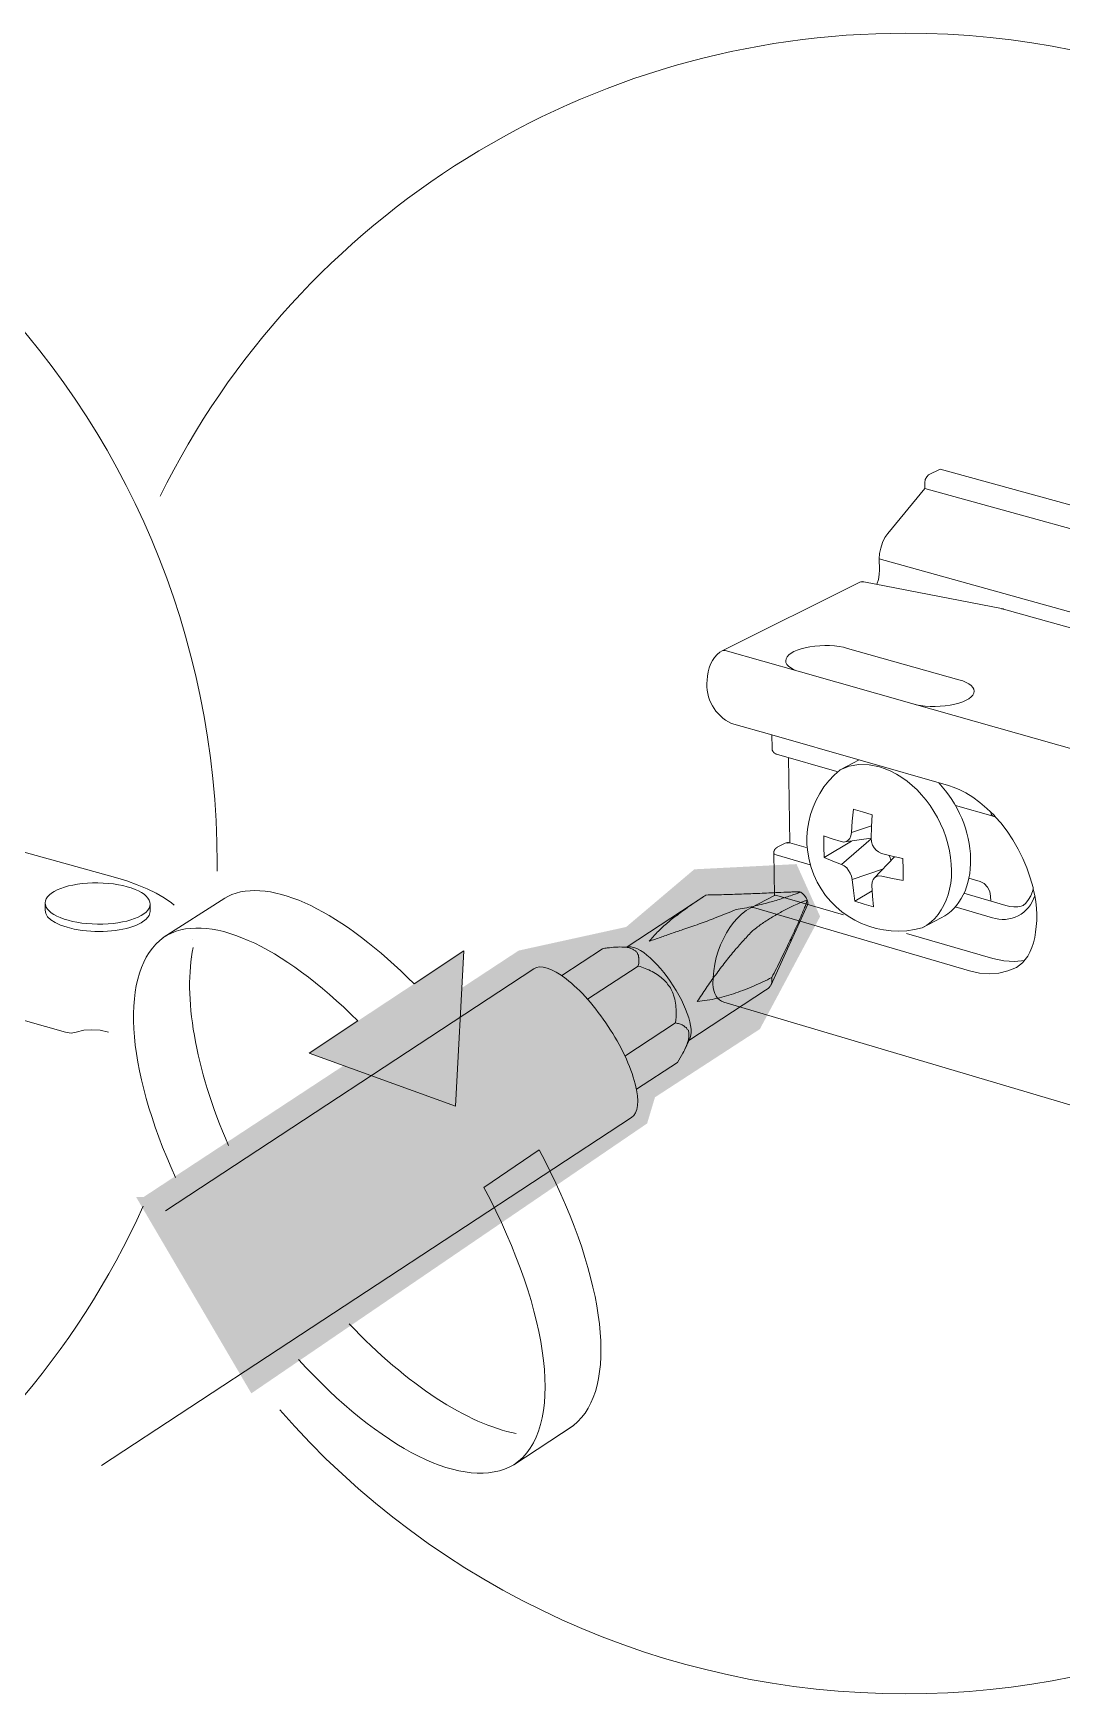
# Model space of a CAD drawing. Header units: metres. Extents: x -8.4 to 7.9, y -3.9 to 2.
# Drawn here: x 1.593 to 1.705, y -2.1917 to -2.0108 of the extents above; entities that cross this region are included whole.
import ezdxf

# ---------------------------------------------------------------- set-up
doc = ezdxf.new("R2010")
doc.units = ezdxf.units.M
doc.header["$MEASUREMENT"] = 0
for name, color, linetype, lineweight in [('PDF15_Geometry_Num_Penna__1', 255, 'Continuous', 18), ('PDF15_Geometry_Num_Penna__7', 7, 'Continuous', 18), ('PDF15_Solid Fills_Num_Penna__7', 7, 'Continuous', 18)]:
    doc.layers.add(name, color=color, linetype=linetype, lineweight=lineweight)

msp = doc.modelspace()

# ---------------------------------------------------------------- hatches: boundary and pattern name
at = {"layer": 'PDF15_Geometry_Num_Penna__1', "linetype": 'Continuous', "lineweight": 18}
msp.add_hatch(color=255, dxfattribs=at).paths.add_polyline_path([(1.605038901783084, -2.137544604859978), (1.604182580993899, -2.137544604859978), (1.616738477643674, -2.158946667575424), (1.659831518262568, -2.129550291822854), (1.660687839051753, -2.126696882027934), (1.672102967484979, -2.119277420859724), (1.678666107864004, -2.107005971637313), (1.676098634749994, -2.101299152047473), (1.664967953744133, -2.101868046902201), (1.657548492575923, -2.108148229107409), (1.645847427461786, -2.110717191474965)])
at = {"layer": 'PDF15_Geometry_Num_Penna__7', "linetype": 'Continuous', "lineweight": 18}
for points in [[(1.614163707187287, -2.104812747939516), (1.613842028421263, -2.104998904632817), (1.60713294119469, -2.10930284738194)], [(1.634450318949959, -2.114346949161736), (1.623020298027782, -2.121897464574567), (1.638985096111686, -2.127654918834339), (1.639871201933097, -2.110760826603874)]]:
    msp.add_hatch(color=7, dxfattribs=at).paths.add_polyline_path(points)
at = {"layer": 'PDF15_Solid Fills_Num_Penna__7', "linetype": 'Continuous', "lineweight": 18}
msp.add_hatch(color=7, dxfattribs=at).paths.add_polyline_path([(1.652285321617558, -2.162018848716311), (1.651784932425965, -2.162477538808605), (1.645330507555828, -2.166718932908778)])

# ---------------------------------------------------------------- linework, layer by layer
at = {"layer": 'PDF15_Geometry_Num_Penna__1', "color": 255, "linetype": 'Continuous', "lineweight": 18, "flags": 128}
for points in [[(1.614163707187287, -2.104812747939516), (1.613842028421263, -2.104998904632817), (1.60713294119469, -2.10930284738194)], [(1.628330976174277, -2.118387294015035), (1.623020298027782, -2.121897464623921), (1.638985096045288, -2.127654918834339), (1.639871201905401, -2.110760826603874), (1.634450318996472, -2.114346949143627)], [(1.642058617514367, -2.136528785015972), (1.648079669602499, -2.13243631627044)], [(1.652285321617558, -2.162018848716311), (1.651784932425965, -2.162477538808605), (1.645330507555828, -2.166718932908778)]]:
    msp.add_lwpolyline(points, dxfattribs=at)
at = {"layer": 'PDF15_Geometry_Num_Penna__1', "color": 255, "linetype": 'Continuous', "lineweight": 18}
for points in [[(1.634450318996472, -2.114346949143627), (1.626801512782115, -2.106622190998403), (1.618872726901033, -2.102523765238685), (1.614163707187287, -2.104812747939516)], [(1.634450318996472, -2.114346949143627), (1.626801512782115, -2.106622190998403), (1.618872726901033, -2.102523765238685), (1.614163707187287, -2.104812747939516)], [(1.60713294119469, -2.10930284738194), (1.611798772555589, -2.106234985076337), (1.620137103161934, -2.110144275635661), (1.628330976174277, -2.118387294015035)], [(1.60713294119469, -2.10930284738194), (1.611798772555589, -2.106234985076337), (1.620137103161934, -2.110144275635661), (1.628330976174277, -2.118387294015035)], [(1.648079669602499, -2.13243631627044), (1.65503448366423, -2.145395800631293), (1.656882647315323, -2.157557045091269), (1.652285321617558, -2.16201884871631)], [(1.648079669602499, -2.13243631627044), (1.65503448366423, -2.145395800631293), (1.656882647315323, -2.157557045091269), (1.652285321617558, -2.16201884871631)], [(1.645330507555828, -2.166718932908778), (1.650992649539275, -2.163001756056941), (1.649352981384678, -2.150194175557822), (1.642058617514367, -2.136528785015972)], [(1.645330507555828, -2.166718932908778), (1.650992649539275, -2.163001756056941), (1.649352981384678, -2.150194175557822), (1.642058617514367, -2.136528785015972)]]:
    msp.add_open_spline(points, degree=3, dxfattribs=at)
at = {"layer": 'PDF15_Geometry_Num_Penna__7', "color": 7, "linetype": 'Continuous', "lineweight": 18, "flags": 128}
for points in [[(1.613008493211338, -2.102077138100118, 0.002650102228188012), (1.613012960971977, -2.10123422059285, 0.4142055559349666), (1.522573571605644, -2.010794831226518, 0.2849895818995857), (1.441535839877793, -2.061039267375268)], [(1.619843571287937, -2.160753727828636, 0.2169594764647787), (1.6879367111904, -2.191672120705637, 0.4141938512239139), (1.778374611303186, -2.10123422059285, 0.4142027911332474), (1.6879367111904, -2.010794831226517, 0.2855993390915318), (1.606808134996218, -2.061225424068569)], [(1.68329009120025, -2.070582999802076), (1.683357107609838, -2.070551725477602), (1.683425613272973, -2.070538322195684, 0.1526109227878505), (1.682984347447172, -2.070605487530627), (1.668008413784482, -2.078072604812322), (1.66774779441386, -2.07821855165987), (1.667443986690393, -2.078477681776945), (1.6671714532914, -2.078785957261052), (1.666934661977521, -2.079131464083819), (1.666742548270034, -2.079518670005885), (1.666586176647661, -2.07993566099888), (1.666461079349763, -2.080364566020246), (1.666394062940174, -2.080827723873178), (1.666370234883432, -2.081270032176462, 0.3223774543343771), (1.669013362077599, -2.085978307263435), (1.673394746011134, -2.087230769495965), (1.673428998842702, -2.088675345435981)], [(1.685141531209145, -2.090711155033923), (1.684000762992596, -2.090486277748415), (1.682882333579243, -2.090460960438126), (1.681832409829024, -2.090644138624334), (1.680849502488394, -2.091014962757391, 0.8104002087569675), (1.68979500176561, -2.108236392917356), (1.691862085688026, -2.10715668409621)], [(1.662501005244506, -2.10884654009532, 0.003027224919529635), (1.66371027912419, -2.108434016862965, 0.001880413025337011), (1.66548546935151, -2.107820444401844, 0.005322989384932006), (1.667233853014994, -2.107163683587878, 0.004312753210682178), (1.669510921687454, -2.106255238924568, 0.008920187738594597), (1.671377552082523, -2.105908242848255, 0.01035013293780667), (1.673158699324028, -2.10545848827724, 0.01534485520181716), (1.674586893475035, -2.105025115495234)], [(1.675321542249478, -2.104349739011937, 0.002746141931869084), (1.674103332848516, -2.104398884378969, -0.002241683204617335), (1.672092840560864, -2.104483771831115, -0.001832533927049341), (1.670121068865418, -2.104562702269074, 0.00188470898299994), (1.668170146719622, -2.10462674017157, 0.002870359507887403), (1.666240818750249, -2.104666652166614, -0.004182409539178832), (1.665192384253576, -2.105362133572785, 0.005994501011391205), (1.664185648856205, -2.106057614978959)], [(1.677261592844394, -2.105227653977543, 0.1584219560136806), (1.676561643677573, -2.104356440652897, -0.01401778968904148), (1.676262303714745, -2.104445795865679)], [(1.693374571589759, -2.105958430692769), (1.697419384221806, -2.107134940994432, 0.4280509744592005), (1.702038155170639, -2.104748412186312)], [(1.66301807407582, -2.106918403528785, 0.01493814259170026), (1.661923472719208, -2.107797063121164, 0.02107377693348417), (1.660934608364394, -2.108727846587672, 0.01216739042884661), (1.660063097189034, -2.109707328645145, 0.0006204803311107436), (1.661278328082904, -2.109279912877325)], [(1.676551516753457, -2.105492741108806, 0.001677794961921168), (1.675820293262171, -2.105803995100007, 0.00940041318771044), (1.674628890425044, -2.10639522875793, 0.005447581143895481), (1.673482165194309, -2.107051989571898, 0.01327544379848741), (1.672386074584151, -2.107759385006441, 0.01017879377008975), (1.671332278774712, -2.108543774849335, 0.007673006933206531), (1.670361285462453, -2.10957433830345, 0.005273349006805449), (1.669423055728216, -2.110639154589133, 0.009621670306401165), (1.66832696511806, -2.111985439795087, 0.01050355917979168), (1.66727704136784, -2.113379381114525, 0.009476355278912857), (1.666261370449189, -2.114807575265533, 0.0003608677425951766), (1.665287696480547, -2.116263916308561, 0.01514765609735791), (1.666377830076518, -2.116123926475203)], [(1.673405468636668, -2.113654446244547, 0.006427927876413851), (1.674388375977298, -2.111706502605844, 0.002260835582065874), (1.675360858543103, -2.109675160768542, 0.003635606003515833), (1.676160587697525, -2.107941669640522, 0.01195182664143413), (1.676927553273926, -2.10615903314547)], [(1.657279682310796, -2.110339367850246, 0.03106607207642327), (1.656418893760972, -2.110342346357333, 0.01452475485845141), (1.655486621040919, -2.110431701570118)], [(1.662449625997167, -2.114943544114312, 0.0317249041902186), (1.662068377089274, -2.114364224484766, 0.04360990931524089), (1.661615644011166, -2.113865324546719)], [(1.668473209816316, -2.115659279368724, 0.01188366074911471), (1.669491859242061, -2.115330154334969, 0.02195990498691202), (1.671471077205239, -2.114561699505022, 0.01499906177244615), (1.673405617562023, -2.113654744095256, -0.2504658187597465), (1.673011412148288, -2.114847040484511), (1.672704625917728, -2.115048089713277), (1.66436778456493, -2.120528542764062)], [(1.662985757273868, -2.11732337128148, 0.02952376977469034), (1.662915762357179, -2.116435776167821, 0.03867565705532384), (1.662714713128416, -2.115580944632182)], [(1.66406159403579, -2.121202876769877, 0.03656262960910964), (1.664292428335468, -2.120553562223638, 0.04322205672650936), (1.664383272801813, -2.120100829145533)], [(1.441505756956155, -2.141366774086837, 0.2851805604693938), (1.522573273754935, -2.191672269630991, 0.2943763051949701), (1.604966226210019, -2.13857442368732)]]:
    msp.add_lwpolyline(points, format="xyb", dxfattribs=at)
for points in [[(1.691726861466011, -2.058293530611754), (1.690471420726389, -2.058916038594152)], [(1.718076373387983, -2.065525047982407), (1.718054034584787, -2.065525047982407), (1.718031695781591, -2.065511644700489), (1.691727010391367, -2.058293232761044)], [(1.690065599134993, -2.059751807684397), (1.690077513163364, -2.060387718948714), (1.686044614559688, -2.065276938341575)], [(1.690471718577098, -2.058916038594152), (1.690269180094786, -2.059099216780361), (1.690111319218867, -2.059413449278653), (1.690066641612475, -2.059751509833688)], [(1.718097818639051, -2.068063927428325), (1.717907194185111, -2.068041588625129), (1.717692741674428, -2.067996911018737), (1.690077513163364, -2.060388314650132)], [(1.685106682676159, -2.06806377850297), (1.685140935507727, -2.067468077084407), (1.685266032805625, -2.066867907905204), (1.685458146513112, -2.066278163500826), (1.685727701405012, -2.065739053717026), (1.686044912410397, -2.065277385117639)], [(1.684859317662101, -2.070820535742728), (1.685006753763195, -2.070300786255031), (1.68509610897598, -2.069757208710592), (1.685130361807547, -2.069238948476442), (1.685106533750805, -2.068063927428325)], [(1.719285200491603, -2.077572513471438), (1.685106831601514, -2.068063629577615)], [(1.683425911123682, -2.07053787541962), (1.698604383268684, -2.073508936244706), (1.698616297297055, -2.073520850273077)], [(1.698447415944892, -2.073543784777692), (1.698524857129306, -2.073509531946124), (1.698603787567265, -2.073509531946124)], [(1.698616297297055, -2.073520999198432), (1.718404009168193, -2.079032726573692), (1.718482939606153, -2.079065490151713), (1.718551445269288, -2.079123571040023)], [(1.668007818083063, -2.078072604812322), (1.668155254184158, -2.078026437952384), (1.668311625806531, -2.078050266009126)], [(1.668311774731885, -2.078050266009126), (1.67653394356161, -2.080373501541524)], [(1.681662783850089, -2.077802305293649), (1.693782329210766, -2.08122312068975)], [(1.676534688188383, -2.080373501541524), (1.688666147577432, -2.083819634247915)], [(1.688665402950659, -2.083820229949334), (1.77521932981441, -2.108361639140609)], [(1.478002893618003, -2.086007645558299), (1.596516201587693, -2.119608184072382)], [(1.692663453021348, -2.092741305468388), (1.673395490637907, -2.087231067346674)], [(1.673927005228621, -2.089320787922995), (1.673913601946703, -2.089320787922995), (1.673903177171878, -2.089320787922995), (1.673903177171878, -2.089308873894624), (1.673892752397053, -2.089308873894624), (1.673880838368683, -2.089308873894624), (1.673868924340311, -2.089296959866253), (1.673858499565486, -2.089296959866253), (1.673846585537115, -2.089296959866253), (1.673834671508744, -2.089289513598521), (1.673812332705547, -2.089289513598521), (1.673812332705547, -2.08927759957015), (1.673801907930723, -2.08927759957015), (1.673789993902351, -2.08927759957015), (1.673789993902351, -2.089265685541778), (1.673779569127527, -2.089265685541778), (1.673767655099155, -2.089253771513407), (1.67375723032433, -2.089253771513407), (1.673745316295959, -2.089241857485035), (1.673734891521134, -2.089229943456664), (1.673721488239217, -2.089229943456664), (1.673721488239217, -2.08921951868184), (1.673711063464391, -2.08921951868184), (1.673700638689567, -2.08921951868184), (1.673690213914742, -2.089210583160561), (1.673690213914742, -2.089195690625097), (1.673676810632824, -2.089195690625097), (1.673666385857999, -2.089183776596726), (1.673654471829628, -2.089174841075447), (1.673644047054803, -2.089164416300622), (1.673632133026432, -2.089152502272251), (1.673620218998061, -2.08914058824388), (1.673609794223236, -2.089128674215508), (1.673597880194865, -2.089116760187137), (1.673585966166493, -2.089107824665859), (1.673585966166493, -2.089097399891034), (1.673575541391668, -2.089097399891034), (1.673575541391668, -2.089085485862663), (1.673565116616844, -2.089085485862663), (1.673565116616844, -2.089070593327198), (1.673553202588472, -2.08906165780592), (1.673542777813648, -2.089049743777549), (1.673542777813648, -2.089039319002724), (1.673529374531729, -2.089027404974352), (1.673520439010451, -2.089015490945981), (1.67350852498208, -2.088996130649878), (1.67350852498208, -2.088982727367961), (1.673498100207255, -2.088967834832496), (1.673484696925337, -2.088948474536393), (1.673484696925337, -2.088936560508022), (1.673484696925337, -2.088924646479651), (1.673474272150512, -2.088924646479651), (1.673474272150512, -2.088914221704826), (1.673462358122142, -2.088893372155176), (1.673462358122142, -2.088881458126805), (1.673462358122142, -2.08886656559134), (1.673451933347316, -2.088857630070062), (1.673451933347316, -2.088847205295237), (1.673451933347316, -2.088823377238494), (1.673440019318945, -2.088823377238494), (1.673440019318945, -2.088811463210123), (1.673440019318945, -2.088789124406928), (1.673440019318945, -2.088777210378556), (1.67342959454412, -2.088768274857277), (1.67342959454412, -2.088756360828906), (1.67342959454412, -2.088745936054081), (1.67342959454412, -2.088735511279256), (1.67342959454412, -2.088720618743793), (1.67342959454412, -2.088701258447689), (1.67342959454412, -2.088686365912225), (1.67342959454412, -2.088674451883854)], [(1.680499230054279, -2.091205587211331), (1.673927154153976, -2.089320192221577)], [(1.67538289949559, -2.098989170871638), (1.675225038619671, -2.089693250234952)], [(1.682928053663117, -2.089954763157702), (1.680849055712331, -2.091015111682745)], [(1.697768167402375, -2.096179545130982), (1.697599881751631, -2.095984452916403), (1.696831426921684, -2.095227912114827), (1.696062972091737, -2.094574129807953), (1.695284092486965, -2.094009702713865), (1.694515637657018, -2.093533141579013), (1.693872280124969, -2.09320699505235), (1.693251261396116, -2.09293744016045), (1.692663006245285, -2.092740858692324)], [(1.682284398280359, -2.095327096401018), (1.682160790236007, -2.096606365197383), (1.682069945769676, -2.097872230711832), (1.682013354134913, -2.098220716041691), (1.681888256837015, -2.09851558824388), (1.68171997118627, -2.098707701951367), (1.681527857478784, -2.098829820742172), (1.681267238108162, -2.098899815658854), (1.680973855159519, -2.098852159545369)], [(1.682283653653587, -2.095327096401018), (1.683290389050959, -2.095623457856753), (1.684316484744435, -2.095916840805396)], [(1.684316931520499, -2.095917585432169), (1.684260339885735, -2.09720281124272), (1.684226087054168, -2.09849250481391)], [(1.693397506094374, -2.094914424243308), (1.697509335136009, -2.096086466784332), (1.697384237838111, -2.096007536346372), (1.697305307400151, -2.09586307875237), (1.69727254382213, -2.095659051016513)], [(1.697779783580037, -2.096179545130982), (1.69750873943459, -2.096087211411105)], [(1.701879549667947, -2.104015401590769), (1.701846786089926, -2.10383222340456), (1.701551913887737, -2.102785278161435), (1.70119002527596, -2.101720461875753), (1.700750695479768, -2.100695855435823), (1.700241370766897, -2.099657845713976), (1.699654604869612, -2.09864813180951), (1.699021672112388, -2.097700966553994), (1.698332147720401, -2.096811882186788), (1.697767720626311, -2.096178949429564)], [(1.684260190960381, -2.097148006712213), (1.682069498993613, -2.097871783935767)], [(1.608326875762846, -2.105768550865601), (1.608048385349667, -2.105524313283991), (1.607256102462978, -2.104980735739551), (1.606377442870596, -2.104465454012494), (1.60539304627642, -2.103988892877643), (1.604320783723005, -2.103539138306627), (1.603168101478085, -2.103117679552994), (1.601948402823576, -2.102758769448309), (1.587660504299326, -2.098794376507768)], [(1.673712552717938, -2.104715797533645), (1.673620218998061, -2.100082729750766), (1.673620218998061, -2.100070815722395), (1.673620218998061, -2.100051455426291), (1.673620218998061, -2.100041030651467), (1.673632133026432, -2.100030605876642), (1.673632133026432, -2.100015713341178), (1.673632133026432, -2.099994863791528), (1.673632133026432, -2.099981460509611), (1.673632133026432, -2.099960610959961), (1.673632133026432, -2.099948696931589), (1.673644047054803, -2.099948696931589), (1.673644047054803, -2.099936782903218), (1.673644047054803, -2.099917422607115), (1.673644047054803, -2.099905508578743), (1.673654471829628, -2.099889126789733), (1.673654471829628, -2.099869766493629), (1.673654471829628, -2.099859341718805), (1.673666385857999, -2.099859341718805), (1.673666385857999, -2.099847427690434), (1.673666385857999, -2.099835513662062), (1.673676810632824, -2.099823599633691), (1.673676810632824, -2.099804239337588), (1.673690213914742, -2.099804239337588), (1.673690213914742, -2.099789346802123), (1.673700638689567, -2.099768497252474), (1.673700638689567, -2.099756583224103), (1.673712552717938, -2.099744669195731), (1.673712552717938, -2.099734244420906), (1.673721488239217, -2.099725308899628), (1.673734891521134, -2.099713394871257), (1.673734891521134, -2.099698502335793), (1.673745316295959, -2.099688077560968), (1.67375723032433, -2.099679142039689), (1.67375723032433, -2.099667228011318), (1.673767655099155, -2.09965829249004), (1.673779569127527, -2.099644889208122), (1.673789993902351, -2.099634464433297), (1.673789993902351, -2.099622550404926), (1.673801907930723, -2.099622550404926), (1.673801907930723, -2.099609147123008), (1.673812332705547, -2.099609147123008), (1.673812332705547, -2.099597233094637), (1.673825735987465, -2.099597233094637), (1.67383616076229, -2.099588297573359), (1.67383616076229, -2.099576383544987), (1.673846585537115, -2.099576383544987), (1.673846585537115, -2.099565958770162), (1.673858499565486, -2.099565958770162), (1.673868924340312, -2.099554044741791), (1.673880838368683, -2.09954213071342), (1.673892752397053, -2.099533195192142), (1.673903177171878, -2.099533195192142), (1.673903177171878, -2.099516813403131), (1.673913601946703, -2.099516813403131), (1.673927005228621, -2.099509367135399), (1.673937430003446, -2.099509367135399), (1.673937430003446, -2.099494474599934), (1.673949344031817, -2.099494474599934), (1.673959768806642, -2.099487028332202), (1.673971682835013, -2.099475114303831), (1.673982107609838, -2.099475114303831), (1.673994021638209, -2.09946320027546)], [(1.673993872712855, -2.099463944902233), (1.674851682755586, -2.099035039880867)], [(1.677133814890103, -2.099495368152063), (1.675360113916331, -2.098977107917912)], [(1.67905361163678, -2.098209546640093), (1.679991841371017, -2.098538671673849), (1.680973259458101, -2.098852904172142)], [(1.679098736019236, -2.100571502764697), (1.679054058412844, -2.099396481716581), (1.679054058412844, -2.098209546640093)], [(1.682069945769676, -2.098788419493582), (1.679098884944591, -2.100571055988634)], [(1.684226682755586, -2.098561606178464), (1.68100691658825, -2.101347999563795)], [(1.681345721770058, -2.098890284436156), (1.68422742738236, -2.098468825682523)], [(1.684226235979522, -2.098491015560364), (1.684260488811089, -2.098875242975338), (1.684373672080617, -2.099225217558744), (1.684541957731361, -2.09951711125384), (1.68475789949559, -2.099768795103183), (1.685039368415862, -2.099980269106773), (1.685367004196072, -2.100132172968507), (1.686509261666167, -2.100422577410057), (1.687682793460738, -2.100705535583875)], [(1.673619623296642, -2.10008347437754), (1.673700042988148, -2.100208571675438), (1.673892156695635, -2.100300905395315), (1.677575080715905, -2.101374657202276)], [(1.679099033869945, -2.100572247391471), (1.680037263604183, -2.10096689958127), (1.681006767662895, -2.10134814848915), (1.681300150611538, -2.101497073843791), (1.681572684010531, -2.101720461875752), (1.681775222492842, -2.10198257049992), (1.681944997397133, -2.102268507180831), (1.682080519469856, -2.102602099975226), (1.682159449907816, -2.102974413361829)], [(1.684542255582071, -2.102839486990524), (1.686779114408777, -2.10048944489429)], [(1.68620322006238, -2.100344540524225), (1.686304489303537, -2.100626009444496), (1.686383419741496, -2.10091045687186)], [(1.68768219775932, -2.100705982359939), (1.687694111787691, -2.101895895943519), (1.687716450590887, -2.103066449230997)], [(1.685468720213291, -2.101868791528975), (1.682159598833171, -2.10297381766041)], [(1.682442259156279, -2.105347538888032), (1.682284398280359, -2.104171028586369), (1.682160790236007, -2.102973668735055)], [(1.685401405952994, -2.102625481255905), (1.685075259426331, -2.102591228424338), (1.684802726027337, -2.102659734087473), (1.684598698291479, -2.102793766906649), (1.68444083741556, -2.102988859121229), (1.684329143399579, -2.103258414013129), (1.684305315342836, -2.103596474568164), (1.684373821005972, -2.104783409644652), (1.684475090247127, -2.105937581143119)], [(1.68771719521766, -2.103067342783125), (1.686542174169543, -2.102864804300813), (1.685401405952994, -2.102625034479841)], [(1.696108692175611, -2.103203758407976), (1.694866654717906, -2.102838891289106)], [(1.697227121588964, -2.104795025822314), (1.697136277122634, -2.104285701109442), (1.696899485808755, -2.103798715199766), (1.696537597196977, -2.103415977038339), (1.696108692175611, -2.103204503034749)], [(1.614163707187287, -2.104812747939516), (1.613842028421263, -2.104998904632817), (1.60713294119469, -2.10930284738194)], [(1.657653633876299, -2.110313454838533), (1.665988985975551, -2.104833001787747)], [(1.667002869789946, -2.114373160006044), (1.667014783818318, -2.11366129681086), (1.667081800227906, -2.112927094812481), (1.667194983497433, -2.112194382067647), (1.667363269148177, -2.111482518872464), (1.667579210912407, -2.110769166423734), (1.667838341029482, -2.110082620538839), (1.668133213231671, -2.109425859724873), (1.668471273786706, -2.108791437714103), (1.668833162398483, -2.108218075098735), (1.669227814588282, -2.107674497554296), (1.669656719609647, -2.107177086869795), (1.670109452687756, -2.106746692594883), (1.67060537411871, -2.10636246517991), (1.671114698831582, -2.106060146709988), (1.673711957016519, -2.104716840011128)], [(1.673735040446489, -2.104704777057401), (1.67382588491282, -2.10469286302903), (1.673971831760368, -2.104728605114144)], [(1.673972129611077, -2.104728009412725), (1.681221815874997, -2.106836792434441)], [(1.675590054663896, -2.104335442177892), (1.676447864706628, -2.104323528149521)], [(1.684475388097836, -2.105938027919183), (1.683447803150814, -2.105653580491819), (1.682442557006988, -2.105348283514805)], [(1.684340163875823, -2.104207515298255), (1.682442854857698, -2.105348283514805)], [(1.694323672874885, -2.104479006219766), (1.698876320966258, -2.105799974115431), (1.69932756479082, -2.10589975410304), (1.699768383840557, -2.105947410216525), (1.700186864087098, -2.105938474695247), (1.700547263445329, -2.105877415299844), (1.700761715956012, -2.105822312918627)], [(1.697237397438434, -2.105324455458062), (1.69722697266361, -2.104795770449087)], [(1.700761269179949, -2.105821717217208), (1.701078480185333, -2.105540248296937), (1.701371863133976, -2.105167934910335), (1.701608654447855, -2.104759879438618), (1.701800768155342, -2.104298210839231), (1.701879698593301, -2.104015252665414)], [(1.594291256789358, -2.105525057910764), (1.594279342760987, -2.106315851543907)], [(1.605720979907339, -2.106452862870177), (1.605607796637812, -2.106892192666368), (1.605280160857602, -2.107307694405815), (1.604738072566709, -2.107694900327882)], [(1.605732596085002, -2.105658792879231), (1.60572068205663, -2.106452565019467)], [(1.671114252055518, -2.106060146709988), (1.671249774128241, -2.106025893878421), (1.671418059778986, -2.106039297160339)], [(1.67141820870434, -2.106039743936402), (1.69493352220214, -2.112939455616916)], [(1.677323694717271, -2.105653133715755), (1.673286328352956, -2.114512703063343)], [(1.688089508604262, -2.108850561079895), (1.697474784453733, -2.111595255365927)], [(1.628330976174277, -2.118387294015035), (1.623020298027782, -2.121897464623921), (1.638985096045288, -2.127654918834339), (1.639871201905401, -2.110760826603874), (1.634450318996472, -2.114346949143627)], [(1.654987721102872, -2.11051361051517), (1.650536342252656, -2.113439993733864)], [(1.656754869361041, -2.110330134478253), (1.657913508620148, -2.110298860153778)], [(1.658210316851947, -2.110335346865665), (1.658491785772218, -2.110417255810717), (1.658792614988593, -2.110542353108616), (1.659118761515257, -2.110716595773546), (1.659458311323838, -2.110944451566146), (1.659805307400151, -2.111211027950954), (1.660170174519021, -2.111522281942153), (1.66054397715917, -2.111864810257827), (1.66090884427804, -2.112254994686986), (1.661276689904003, -2.112669007172888), (1.66164304627642, -2.113111315476171), (1.662004934888198, -2.113572984075558), (1.662357887978696, -2.114062948492327), (1.66268403450536, -2.114561848430374), (1.662998267003652, -2.115068194636153), (1.663288671445202, -2.115580497856118), (1.66356716185838, -2.116095779583175), (1.663809910186445, -2.116603615042501), (1.664019894936489, -2.117098047219909), (1.664207540883337, -2.117589500890224), (1.664356466237977, -2.118049680236064), (1.664472628014597, -2.118486031525162), (1.664556026213196, -2.118895576250424), (1.664611128594413, -2.11927086814412), (1.664617085608599, -2.119620842727526), (1.664588789791217, -2.11992613970454), (1.664520284128082, -2.120180802060976), (1.664487520550061, -2.120298453091142)], [(1.658864992710948, -2.112398409803506), (1.653347308321503, -2.116026231442558)], [(1.700039874762068, -2.112544356651054), (1.699113559056201, -2.112939008840852), (1.698130651715571, -2.113174310901185), (1.697091152740177, -2.113253241339144), (1.696029314961588, -2.113174310901185), (1.694933224351431, -2.112939008840852)], [(1.697474337677669, -2.111595553216636), (1.698661272754157, -2.111842769305341), (1.699824379773903, -2.111909785714928), (1.700942809187255, -2.11178468841703)], [(1.60739415626673, -2.139077493535297), (1.647501243525074, -2.11271174874967)], [(1.668178039763418, -2.116339570388723), (1.667927845167621, -2.116224897865649), (1.667702967882113, -2.116077461764555), (1.667498940146255, -2.115885348057068), (1.667341079270336, -2.115670895546385), (1.667195132422788, -2.115377512597743), (1.667092373928086, -2.115060301592357), (1.667025357518497, -2.11473564431924), (1.667003018715302, -2.114373755707463)], [(1.764584570239502, -2.144953194477299), (1.668177741912709, -2.116340166090141)], [(1.596516350513048, -2.119608928699154), (1.597113541185158, -2.119699773165486), (1.597679457532794, -2.119608928699154)], [(1.601180543695047, -2.119597312521493), (1.600278056045924, -2.119393284785635), (1.599374079143253, -2.119338182404417), (1.598502865818604, -2.119405198814006), (1.597679308607439, -2.119609226549864)], [(1.66293720760825, -2.118593704556567), (1.657410587697525, -2.122227483209806)], [(1.664487520550062, -2.120298304165788), (1.664002023893932, -2.121357163437284)], [(1.663132150897475, -2.122901668290265), (1.658679282793711, -2.125826562255413)], [(1.658136449876046, -2.128890552501795), (1.600430853459785, -2.166820351075288)], [(1.642058617514367, -2.136528785015972), (1.648079669602499, -2.13243631627044)], [(1.652285321617558, -2.162018848716311), (1.651784932425965, -2.162477538808605), (1.645330507555828, -2.166718932908778)]]:
    msp.add_lwpolyline(points, dxfattribs=at)
msp.add_lwpolyline([(1.675359816065608, -2.098977554694019, 0.2078423694914808), (1.674851980606296, -2.099035635582286), (1.674987502679019, -2.098989468722347), (1.675157426508664, -2.099012403226962), (1.67525869574982, -2.098978150395395)], format="xyb", close=True, dxfattribs=at)
for points in [[(1.610363281062206, -2.109489748702014), (1.610363281062206, -2.109477834673643)], [(1.610329772857412, -2.111467626337), (1.610329772857412, -2.111455712308628)]]:
    msp.add_lwpolyline(points, close=True, dxfattribs=at)
at = {"layer": 'PDF15_Geometry_Num_Penna__7', "color": 7, "linetype": 'Continuous', "lineweight": 18}
for centre, radius, start, end in [((1.657114523998914, -2.11322754138099), 0.002904258330538036, 68.65243891367979, 77.02372348069699), ((1.658010378875197, -2.111416351298915), 0.0008634654594773748, 33.16389240824616, 55.38565901945761), ((1.662867679454452, -2.120499526815459), 0.001859055490114141, 61.75858699239841, 74.63859403314913)]:
    msp.add_arc(centre, radius, start, end, dxfattribs=at)
for centre, major_axis, ratio, start_param, end_param in [((1.679031708578341, -2.079069158958267), (0.00411236680788975, 0.000103847269991214), 0.3827325560868461, 0.866838609541019, 4.050323012730056), ((1.691285649401287, -2.082538923626125), (0.004152115831509615, 9.116667975733098e-05), 0.3824580216049756, 4.020996168585416, 7.20034016994965), ((1.685297860371003, -2.099635704748168), (-0.004496107764344384, 0.008601011910896903), 0.7238761983329108, 3.14183020794363, 5.678110066611966), ((1.687590617486219, -2.098644257606363), (-0.004175299410687237, 0.008560619818341681), 0.7230218255996084, 3.157212682534793, 5.125914336337315), ((1.698259053829374, -2.105672429443664), (-0.001126664375367068, 0.007088271099152884), 0.5403692150156216, 3.317832062652863, 4.861773689644087), ((1.599961518920655, -2.106425677496671), (-0.005680892577680635, 0.0001033577304646468), 0.3884033922364003, 6.280258292825896, 8.85954337181412), ((1.652614188479272, -2.120057402506161), (-0.005103875637289503, 0.007351679632059864), 0.34259715373683, 4.621444058260783, 6.286994077264262), ((1.653676422831507, -2.121490454357156), (-0.004472913891494771, 0.007392293993247956), 0.3423163959203344, 3.136594050523128, 4.846628063452051)]:
    msp.add_ellipse(centre, major_axis=major_axis, ratio=ratio, start_param=start_param, end_param=end_param, dxfattribs=at)
msp.add_ellipse((1.600007670394899, -2.105590888250635), major_axis=(-0.005723941112891832, 7.39479507930237e-05), ratio=0.3932496019431715, dxfattribs=at)
for points in [[(1.634450318996472, -2.114346949143627), (1.626801512782115, -2.106622190998403), (1.618872726901033, -2.102523765238685), (1.614163707187287, -2.104812747939516)], [(1.675939135695174, -2.104561957642301), (1.675507252166716, -2.104713861504035), (1.675051540581515, -2.104882147154779), (1.674586893475035, -2.105025115495234)], [(1.675321542249478, -2.104349739011937), (1.675534505506615, -2.104331867969381), (1.675740022496019, -2.104334846476473), (1.675942560978331, -2.104334846476473)], [(1.676262303714745, -2.104445795865681), (1.676375428182673, -2.104445795865681), (1.676047851204062, -2.104527704810733), (1.675939135695174, -2.104561957642301)], [(1.675942560978331, -2.104334846476474), (1.676149567221282, -2.104325910955195), (1.676358062717779, -2.104346760504844), (1.676562090453638, -2.104357185279669)], [(1.676448162557337, -2.104323677074875), (1.676488482567258, -2.104323677074875), (1.676561345826862, -2.104356440652897), (1.676561345826863, -2.104356440652897)], [(1.676551516753458, -2.105492741108807), (1.676673635544263, -2.105431681713404), (1.676794265081522, -2.105391471867651), (1.67691489461878, -2.105348283514805)], [(1.676914894618781, -2.105348283514805), (1.677032545648948, -2.10530062740132), (1.677142750411382, -2.105266374569752), (1.677260401441549, -2.105227653977546)], [(1.677261146068322, -2.105228249678964), (1.67721200070129, -2.105383132047791), (1.677167323094898, -2.105548439191442), (1.677106263699495, -2.105698853799629)], [(1.677261146068322, -2.105228249678964), (1.677337097999188, -2.105359303991048), (1.677360926055931, -2.105512697106329), (1.677323694717271, -2.105652686939691)], [(1.60713294119469, -2.10930284738194), (1.611798772555589, -2.106234985076337), (1.620137103161934, -2.110144275635661), (1.628330976174277, -2.118387294015035)], [(1.663018074075819, -2.106918403528784), (1.663387408955329, -2.106625020580141), (1.66378503965222, -2.106348019420509), (1.664185648856205, -2.10605761497896)], [(1.677106263699495, -2.10569885379963), (1.677055629078917, -2.105856714675549), (1.676994569683514, -2.106002661523097), (1.676927553273925, -2.10615903314547)], [(1.662501005244506, -2.10884654009532), (1.662100396040522, -2.108998443957053), (1.661684894301074, -2.109135455283323), (1.661278328082905, -2.109279912877325)], [(1.608490842578306, -2.135449671896244), (1.603040174598449, -2.123508836961136), (1.602258316486584, -2.112872588132682), (1.60721157378194, -2.109259659029094)], [(1.614257232310002, -2.131950670688956), (1.610580265303918, -2.123515538602095), (1.609292060986274, -2.115612070031302), (1.610411979653174, -2.11039968261887)], [(1.654987721102872, -2.11051361051517), (1.65515451750007, -2.110479357683603), (1.655325781657907, -2.110465954401685), (1.655486621040919, -2.110431701570119)], [(1.657279682310796, -2.110339367850241), (1.657449457215086, -2.110351281878612), (1.657613275105192, -2.110367663667622), (1.657766668220472, -2.11039744873855)], [(1.657913955396212, -2.110298115527005), (1.657959639325925, -2.110298115527005), (1.658210316851946, -2.110335346865665), (1.658210316851946, -2.110335346865665)], [(1.658171745185095, -2.110522546036449), (1.658301310243633, -2.11057169140348), (1.658383492850967, -2.110705724222657), (1.658500870218851, -2.110705724222657)], [(1.658733193772091, -2.110944004790082), (1.658826969455707, -2.110944004790082), (1.658767916192029, -2.11119419938588), (1.658859780323536, -2.11119419938588)], [(1.658914882704754, -2.112090730020817), (1.65901654539577, -2.112090730020817), (1.658759154217507, -2.112399005504924), (1.658865737337722, -2.112399005504924)], [(1.658859780323536, -2.111194199385879), (1.658945822583542, -2.111194199385879), (1.658834353216632, -2.111462265024233), (1.658925307479578, -2.111462265024233)], [(1.658864992710948, -2.112398409803506), (1.659121144320931, -2.112489254269836), (1.659377295930914, -2.112575630975528), (1.65962749052671, -2.112675410963138)], [(1.658925307479578, -2.111462265024233), (1.658959560311146, -2.111661824999452), (1.658949135536321, -2.111877766763681), (1.658914882704753, -2.112090730020817)], [(1.65962749052671, -2.112675410963138), (1.659882152883146, -2.112776680204294), (1.660132347478942, -2.112877949445449), (1.6603780743141, -2.11300602525044)], [(1.6603780743141, -2.11300602525044), (1.660613376374433, -2.113134101055432), (1.660859103209591, -2.113277069395887), (1.661078023480913, -2.113436419525353)], [(1.661078023480912, -2.113436419525353), (1.661267158681306, -2.113563006076798), (1.661444379853329, -2.113710442177892), (1.661615644011167, -2.113865324546719)], [(1.662449625997156, -2.114943544114319), (1.662549405984765, -2.115155018117909), (1.662646207465281, -2.115359045853767), (1.662714713128415, -2.115580944632182)], [(1.667441157108654, -2.115918409485798), (1.667083736257517, -2.116001807684397), (1.666735250927657, -2.116080738122356), (1.666377830076518, -2.116123926475203)], [(1.668473209816316, -2.115659279368723), (1.668138127768374, -2.115742677567322), (1.667789642438514, -2.115839479047839), (1.667441157108654, -2.115918409485798)], [(1.662985757273862, -2.117323371281481), (1.66299916055578, -2.117753765556393), (1.662972353991945, -2.118172245802934), (1.662936611906831, -2.118593704556567)], [(1.66293720760825, -2.118593704556567), (1.663083154455797, -2.118630935895228), (1.663226122796253, -2.118660720966156), (1.66336015561543, -2.118706887826094)], [(1.663747361537496, -2.118861770194921), (1.663869480328302, -2.118931765111602), (1.663938020231674, -2.119097072255254), (1.664067551049975, -2.119097072255254)], [(1.664067551049974, -2.119097072255254), (1.66417391545246, -2.119097072255254), (1.664146789692223, -2.119362159386515), (1.664258175503914, -2.119362159386515)], [(1.664258175503914, -2.119362159386514), (1.664372344054704, -2.119362159386514), (1.664344552209606, -2.119569165629465), (1.664366891012803, -2.119689795166724)], [(1.664366891012802, -2.119689795166725), (1.664389229815999, -2.119805956943345), (1.664389229815999, -2.119951903790893), (1.664383272801814, -2.120100829145534)], [(1.664061594035788, -2.121202876769877), (1.663975217330096, -2.121436689576663), (1.66385756629993, -2.121663056115717), (1.663729490494939, -2.121886444147678)], [(1.663729490494939, -2.121886444147678), (1.66355078006937, -2.122224504702713), (1.663343773826419, -2.122558097497109), (1.663132299822829, -2.122902115066329)], [(1.648079669602499, -2.13243631627044), (1.65503448366423, -2.145395800631293), (1.656882647315323, -2.157557045091269), (1.652285321617558, -2.16201884871631)], [(1.645330507555828, -2.166718932908778), (1.650992649539275, -2.163001756056941), (1.649352981384678, -2.150194175557822), (1.642058617514367, -2.136528785015972)], [(1.627407490050149, -2.151372621889096), (1.633659376437973, -2.158025117480905), (1.640356549636176, -2.162294807398461), (1.645557023020237, -2.163326860106122)], [(1.621885337900064, -2.155258680093096), (1.6306629983026, -2.16493287113057), (1.640069123701719, -2.16982209052343), (1.645330656481181, -2.166718486132714)]]:
    msp.add_open_spline(points, degree=3, dxfattribs=at)

doc.saveas('drawing.dxf')
